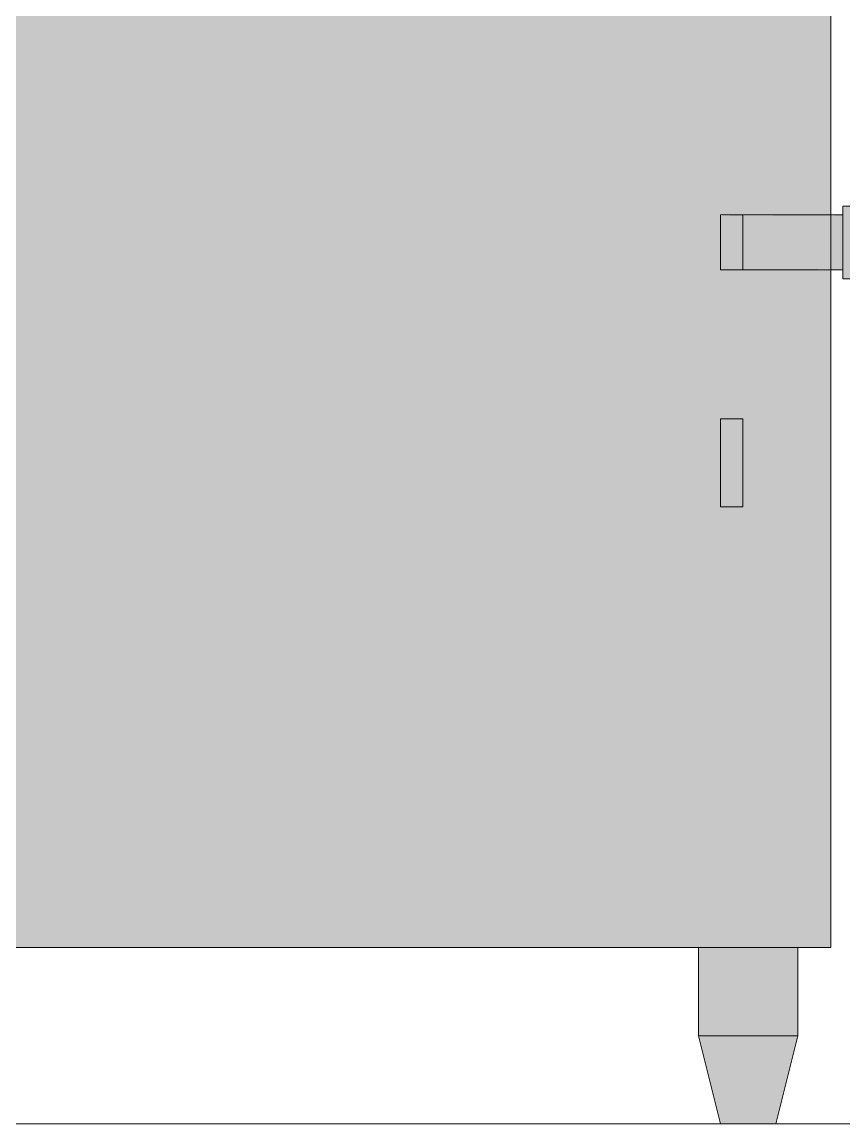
# Model space of a CAD drawing. Header units: metres. Extents: x 147 to 427, y -16 to 162.
# Drawn here: x 385.904 to 386.277, y 0 to 0.5 of the extents above; entities that cross this region are included whole.
import ezdxf

# ---------------------------------------------------------------- set-up
doc = ezdxf.new("R2010")
doc.units = ezdxf.units.M
for name, color, linetype, lineweight in [('G-ANNO-DIMS', 7, 'Continuous', 5), ('P-PIPE', 7, 'Continuous', 5), ('P-SANR-FIXT', 7, 'Continuous', 5)]:
    doc.layers.add(name, color=color, linetype=linetype, lineweight=lineweight)

# ---------------------------------------------------------------- blocks, each defined once
blk = doc.blocks.new('UT_Bebedouro Industrial - UT_Bebedouro Industrial-3662647-HH')
at = {"layer": 'P-SANR-FIXT', "true_color": 0xbdbbb9, "transparency": 33554598}
h = blk.add_hatch(color=9, dxfattribs=at)
h.paths.add_polyline_path([(-167.39445, 0.08), (-166.91445, 0.08), (-166.91445, 0.3875), (-166.96445, 0.38793), (-166.96445, 0.4125), (-166.91445, 0.4125), (-166.91445, 1.24), (-167.39445, 1.24), (-167.39445, 0.12592)])
h.paths.add_polyline_path([(-166.96445, 0.28), (-166.96445, 0.32), (-166.95445, 0.32), (-166.95445, 0.28)])
for points in [[(-166.95445, 0.4), (-166.95445, 0.4125), (-166.96445, 0.41201), (-166.96445, 0.4)], [(-166.95445, 0.3875), (-166.91445, 0.38793), (-166.91445, 0.4125), (-166.95445, 0.41207), (-166.95445, 0.38793)], [(-166.95445, 0.3875), (-166.95445, 0.4), (-166.96445, 0.4), (-166.96445, 0.3875)], [(-166.95445, 0.3), (-166.95445, 0.32), (-166.96445, 0.32), (-166.96445, 0.3)], [(-166.95445, 0.28), (-166.95445, 0.3), (-166.96445, 0.3), (-166.96445, 0.28)], [(-166.92945, 0.04), (-166.92945, 0.08), (-166.97445, 0.08), (-166.97445, 0.04)]]:
    blk.add_hatch(color=9, dxfattribs=at).paths.add_polyline_path(points)
at = {"layer": 'P-SANR-FIXT', "true_color": 0x787878, "transparency": 33554598}
blk.add_hatch(color=8, dxfattribs=at).paths.add_polyline_path([(-166.93945, 0), (-166.92945, 0.04), (-166.97445, 0.04), (-166.96445, 0)])
at = {"layer": 'P-SANR-FIXT'}
for p, q in [((-166.91445, 1.24), (-166.91445, 0.08)), ((-166.91445, 0.08), (-167.39445, 0.08)), ((-166.97445, 0.08), (-166.97445, 0.04)), ((-166.92945, 0.08), (-166.92945, 0.04)), ((-166.97445, 0.04), (-166.92945, 0.04)), ((-166.97445, 0.04), (-166.96445, 0)), ((-166.92945, 0.04), (-166.97445, 0.04)), ((-166.92945, 0.04), (-166.93945, 0)), ((-166.93945, 0), (-166.96445, 0))]:
    blk.add_line(p, q, dxfattribs=at)
at = {"layer": 'P-SANR-FIXT', "color": 8, "true_color": 0x7b7978}
for p, q in [((-166.91445, 0.4125), (-166.91445, 1.24)), ((-166.95445, 0.4125), (-166.96445, 0.4125)), ((-166.96445, 0.4125), (-166.96445, 0.4)), ((-166.95445, 0.4), (-166.95445, 0.4125)), ((-166.96445, 0.4), (-166.96445, 0.3875)), ((-166.95445, 0.3875), (-166.95445, 0.4)), ((-166.96445, 0.3875), (-166.95445, 0.3875)), ((-166.91445, 0.08), (-166.91445, 0.3875)), ((-166.95445, 0.32), (-166.96445, 0.32)), ((-166.96445, 0.32), (-166.96445, 0.3)), ((-166.95445, 0.3), (-166.95445, 0.32)), ((-166.96445, 0.3), (-166.96445, 0.28)), ((-166.95445, 0.28), (-166.95445, 0.3)), ((-166.96445, 0.28), (-166.95445, 0.28)), ((-167.33445, 0.08), (-166.97445, 0.08)), ((-166.97445, 0.08), (-166.92945, 0.08)), ((-166.97445, 0.08), (-166.97445, 0.04)), ((-166.97445, 0.04), (-166.97445, 0.08)), ((-166.92945, 0.04), (-166.92945, 0.08)), ((-166.92945, 0.08), (-166.92945, 0.04)), ((-166.92945, 0.08), (-166.91445, 0.08))]:
    blk.add_line(p, q, dxfattribs=at)
at = {"layer": 'P-SANR-FIXT', "color": 253, "true_color": 0xa5a3a2}
for p, q in [((-166.96445, 0.4125), (-166.96445, 0.40884)), ((-166.96445, 0.40884), (-166.96445, 0.4)), ((-166.96445, 0.4), (-166.96445, 0.3875)), ((-166.96445, 0.32), (-166.96445, 0.3)), ((-166.95445, 0.3), (-166.95445, 0.32)), ((-166.96445, 0.3), (-166.96445, 0.29)), ((-166.95445, 0.28), (-166.95445, 0.3)), ((-166.96445, 0.29), (-166.96445, 0.28586)), ((-166.96445, 0.28586), (-166.96445, 0.28)), ((-166.92945, 0.08), (-166.97445, 0.08)), ((-166.97445, 0.08), (-166.92945, 0.08)), ((-166.97445, 0.04), (-166.97445, 0.08)), ((-166.92945, 0.04), (-166.92945, 0.08))]:
    blk.add_line(p, q, dxfattribs=at)
at = {"layer": 'P-SANR-FIXT', "color": 253, "true_color": 0xb4b2b0}
for p, q in [((-166.92945, 0.08), (-166.97445, 0.08)), ((-166.97445, 0.08), (-166.92945, 0.08))]:
    blk.add_line(p, q, dxfattribs=at)
at = {"layer": 'P-SANR-FIXT', "color": 251, "true_color": 0x4e4e4e}
for p, q in [((-166.97445, 0.04), (-166.96445, 0)), ((-166.96445, 0), (-166.97445, 0.04)), ((-166.93945, 0), (-166.92945, 0.04)), ((-166.92945, 0.04), (-166.93945, 0)), ((-166.96445, 0), (-166.93945, 0)), ((-166.93945, 0), (-166.96445, 0))]:
    blk.add_line(p, q, dxfattribs=at)
at = {"layer": 'P-SANR-FIXT', "color": 8, "true_color": 0x797878}
for p, q in [((-166.92945, 0.04), (-166.97445, 0.04)), ((-166.97445, 0.04), (-166.92945, 0.04)), ((-166.97445, 0.04), (-166.92945, 0.04)), ((-166.92945, 0.04), (-166.97445, 0.04))]:
    blk.add_line(p, q, dxfattribs=at)
at = {"layer": 'P-SANR-FIXT', "color": 251, "true_color": 0x696969}
for p, q in [((-166.96445, 0), (-166.97445, 0.04)), ((-166.93945, 0), (-166.92945, 0.04)), ((-166.96445, 0), (-166.93945, 0))]:
    blk.add_line(p, q, dxfattribs=at)
at = {"layer": 'P-SANR-FIXT', "color": 252, "true_color": 0x878786}
for p, q in [((-166.92945, 0.04), (-166.97445, 0.04)), ((-166.97445, 0.04), (-166.92945, 0.04))]:
    blk.add_line(p, q, dxfattribs=at)
blk = doc.blocks.new('Joelho 45_90 - Agua Fria_Soldavel - MEP - Tigre - Standard-V287-HH')
at = {"layer": 'P-PIPE', "true_color": 0x69503c}
for points in [[(-166.89205, 0.4295), (-166.85905, 0.4295), (-166.85962, 0.4335), (-166.89205, 0.4335)], [(-166.88638, 0.4281), (-166.86045, 0.42865), (-166.86005, 0.4295), (-166.89065, 0.42907), (-166.88955, 0.4281), (-166.88712, 0.4281)], [(-166.89065, 0.4154), (-166.86045, 0.4154), (-166.86097, 0.4281), (-166.89065, 0.4281), (-166.89065, 0.42725)], [(-166.90505, 0.3835), (-166.90505, 0.4165), (-166.90905, 0.41594), (-166.90905, 0.3835), (-166.90667, 0.3835)], [(-166.89095, 0.3849), (-166.89095, 0.4151), (-166.90365, 0.41459), (-166.90365, 0.39245), (-166.90365, 0.39245), (-166.90365, 0.3849)], [(-166.87533, 0.4143), (-166.86151, 0.41481), (-166.86151, 0.4154), (-166.88974, 0.41497), (-166.88843, 0.4143), (-166.87536, 0.4143)], [(-166.89095, 0.38541), (-166.88985, 0.38712), (-166.88985, 0.41356), (-166.89095, 0.41419), (-166.89095, 0.38581)]]:
    blk.add_hatch(color=27, dxfattribs=at).paths.add_polyline_path(points)
h = blk.add_hatch(color=27, dxfattribs=at)
h.paths.add_polyline_path([(-166.90505, 0.38449), (-166.90365, 0.38593), (-166.90382, 0.41435), (-166.90505, 0.4155), (-166.90505, 0.38536)])
h.paths.add_polyline_path([(-166.90505, 0.3835), (-166.90382, 0.38525), (-166.90505, 0.38406)])
h = blk.add_hatch(color=27, dxfattribs=at)
h.paths.add_polyline_path([(-166.88985, 0.38596), (-166.87505, 0.39044), (-166.87263, 0.39226), (-166.8705, 0.39441), (-166.86705, 0.39839), (-166.86527, 0.40028), (-166.86199, 0.4143), (-166.88922, 0.41419), (-166.88985, 0.41288), (-166.88985, 0.38644)])
h.paths.add_polyline_path([(-166.88454, 0.39245), (-166.88454, 0.39245), (-166.88284, 0.39245)])
at = {"layer": 'P-PIPE'}
for p, q in [((-166.89205, 0.4335), (-166.89205, 0.4295)), ((-166.85905, 0.4335), (-166.89205, 0.4335)), ((-166.85905, 0.4295), (-166.85905, 0.4335)), ((-166.89205, 0.4295), (-166.89065, 0.4281)), ((-166.85905, 0.4295), (-166.89205, 0.4295)), ((-166.89065, 0.4281), (-166.89065, 0.4154)), ((-166.86045, 0.4281), (-166.89065, 0.4281)), ((-166.86045, 0.4281), (-166.85905, 0.4295)), ((-166.86045, 0.4154), (-166.86045, 0.4281)), ((-166.90505, 0.4165), (-166.90905, 0.4165)), ((-166.90905, 0.4165), (-166.90905, 0.3835)), ((-166.90365, 0.4151), (-166.90505, 0.4165)), ((-166.90505, 0.3835), (-166.90505, 0.4165)), ((-166.89095, 0.4151), (-166.90365, 0.4151)), ((-166.90365, 0.3849), (-166.90365, 0.4151)), ((-166.88985, 0.41404), (-166.89095, 0.4151)), ((-166.89095, 0.4151), (-166.89095, 0.3849)), ((-166.89095, 0.3849), (-166.89095, 0.4151)), ((-166.89065, 0.4154), (-166.88959, 0.4143)), ((-166.86045, 0.4154), (-166.89065, 0.4154)), ((-166.89065, 0.4154), (-166.86045, 0.4154)), ((-166.86151, 0.4143), (-166.86045, 0.4154)), ((-166.88985, 0.39007), (-166.88985, 0.41356)), ((-166.88985, 0.41356), (-166.88985, 0.39007)), ((-166.88912, 0.4143), (-166.86199, 0.4143)), ((-166.86199, 0.4143), (-166.88912, 0.4143)), ((-166.89095, 0.3849), (-166.88985, 0.38596)), ((-166.88985, 0.38644), (-166.88985, 0.38952)), ((-166.88985, 0.38952), (-166.88985, 0.38644)), ((-166.90905, 0.3835), (-166.90505, 0.3835)), ((-166.90505, 0.3835), (-166.90365, 0.3849)), ((-166.90365, 0.3849), (-166.89095, 0.3849))]:
    blk.add_line(p, q, dxfattribs=at)
at = {"layer": 'P-PIPE', "flags": 128}
for points in [[(-166.88985, 0.38596), (-166.88872, 0.38598), (-166.88759, 0.38605), (-166.88646, 0.38616), (-166.88534, 0.38632), (-166.88422, 0.38652), (-166.88312, 0.38677), (-166.88202, 0.38706), (-166.88094, 0.3874), (-166.87987, 0.38778), (-166.87882, 0.3882), (-166.87778, 0.38866), (-166.87677, 0.38916), (-166.87577, 0.38971), (-166.8748, 0.39029), (-166.87385, 0.39091), (-166.87293, 0.39157), (-166.87203, 0.39226), (-166.87117, 0.39299), (-166.87033, 0.39376), (-166.86952, 0.39456), (-166.86875, 0.39538), (-166.86801, 0.39624), (-166.86731, 0.39713), (-166.86664, 0.39805), (-166.86601, 0.39899), (-166.86541, 0.39995), (-166.86486, 0.40094), (-166.86434, 0.40195), (-166.86387, 0.40298), (-166.86344, 0.40403), (-166.86305, 0.4051), (-166.8627, 0.40617), (-166.8624, 0.40727), (-166.86214, 0.40837), (-166.86193, 0.40948), (-166.86176, 0.4106), (-166.86163, 0.41173), (-166.86155, 0.41286), (-166.86152, 0.41399), (-166.86151, 0.4143)], [(-166.88959, 0.4143), (-166.88959, 0.41429), (-166.88959, 0.41428), (-166.8896, 0.41427), (-166.8896, 0.41426), (-166.8896, 0.41425), (-166.8896, 0.41424), (-166.8896, 0.41423), (-166.88961, 0.41422), (-166.88961, 0.41421), (-166.88961, 0.4142), (-166.88962, 0.41419), (-166.88962, 0.41418), (-166.88963, 0.41417), (-166.88963, 0.41416), (-166.88964, 0.41415), (-166.88965, 0.41414), (-166.88965, 0.41414), (-166.88966, 0.41413), (-166.88967, 0.41412), (-166.88967, 0.41411), (-166.88968, 0.41411), (-166.88969, 0.4141), (-166.8897, 0.41409), (-166.8897, 0.41409), (-166.88971, 0.41408), (-166.88972, 0.41408), (-166.88973, 0.41407), (-166.88974, 0.41407), (-166.88975, 0.41406), (-166.88976, 0.41406), (-166.88977, 0.41405), (-166.88978, 0.41405), (-166.88979, 0.41405), (-166.8898, 0.41405), (-166.88981, 0.41404), (-166.88982, 0.41404), (-166.88983, 0.41404), (-166.88984, 0.41404), (-166.88985, 0.41404), (-166.88985, 0.41404)]]:
    blk.add_lwpolyline(points, dxfattribs=at)

msp = doc.modelspace()

# ---------------------------------------------------------------- hatches: boundary and pattern name
at = {"layer": 'P-PIPE', "true_color": 0x00ffff}
for points in [[(386.27655, 0.4), (386.27655, 0.4125), (386.27115, 0.41207), (386.27115, 0.4)], [(386.27115, 0.3875), (386.27655, 0.38793), (386.27655, 0.4), (386.27115, 0.4), (386.27115, 0.38777)]]:
    msp.add_hatch(color=4, dxfattribs=at).paths.add_polyline_path(points)

# ---------------------------------------------------------------- linework, layer by layer
at = {"layer": 'G-ANNO-DIMS'}
for p, q in [((385.5317, 0), (387.41549, 0)), ((398.97758, 0), (385.5317, 0))]:
    msp.add_line(p, q, dxfattribs=at)
at = {"layer": 'P-PIPE', "color": 8, "true_color": 0x7b7978}
for p, q in [((386.27655, 0.4125), (386.23115, 0.4125)), ((386.23115, 0.4125), (386.23115, 0.3875)), ((386.23115, 0.3875), (386.27655, 0.3875))]:
    msp.add_line(p, q, dxfattribs=at)

# ---------------------------------------------------------------- block references
at = {"layer": 'P-PIPE'}
msp.add_blockref('Joelho 45_90 - Agua Fria_Soldavel - MEP - Tigre - Standard-V287-HH', (553.1856, 0), dxfattribs=at)
at = {"layer": 'P-SANR-FIXT'}
msp.add_blockref('UT_Bebedouro Industrial - UT_Bebedouro Industrial-3662647-HH', (553.1856, 0), dxfattribs=at)

doc.saveas('drawing.dxf')
